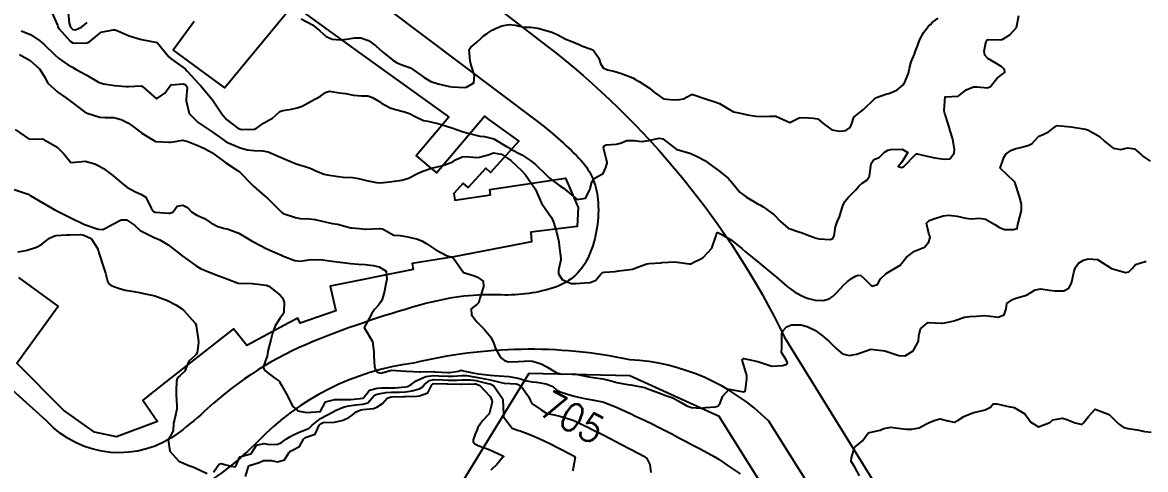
# Model space of a CAD drawing. Header units: metres. Extents: x 286371 to 293043, y 7462578 to 7466404.
# Drawn here: x 290295.7 to 290455.2, y 7463723.2 to 7463786.7 of the extents above; entities that cross this region are included whole.
import ezdxf
from ezdxf.enums import TextEntityAlignment as Align

# ---------------------------------------------------------------- set-up
doc = ezdxf.new("R2010")
doc.units = ezdxf.units.M
doc.header["$MEASUREMENT"] = 0
for name, color, linetype in [('Cotas', 45, 'Continuous'), ('Curvas de Nivel 1m', 11, 'Continuous'), ('Curvas de Nivel 5m', 15, 'Continuous'), ('Edificações', 30, 'Continuous'), ('Vias primárias', 230, 'Continuous')]:
    doc.layers.add(name, color=color, linetype=linetype)
doc.styles.add('Style-STANDARD', font='STANDARD.shx')

msp = doc.modelspace()

# ---------------------------------------------------------------- linework, layer by layer
at = {"layer": 'Curvas de Nivel 1m', "flags": 128}
for points, elevation in [([(290299.83, 7463788.05), (290300.61, 7463786.26), (290300.69, 7463786.04), (290300.82, 7463785.8), (290302.42, 7463784.01), (290302.79, 7463783.78), (290303.09, 7463783.7), (290304.79, 7463783.77), (290304.96, 7463783.8), (290305.22, 7463783.97), (290306.81, 7463785.28), (290308.53, 7463785.62), (290308.82, 7463785.6), (290309.27, 7463785.44), (290310.81, 7463784.78), (290312.37, 7463784.28), (290312.8, 7463784.18), (290314.79, 7463783.81), (290316.42, 7463781.79), (290316.76, 7463781.49), (290317.64, 7463780.88), (290318.74, 7463780.09), (290319.06, 7463779.75), (290320.71, 7463777.96), (290320.93, 7463777.72), (290322.66, 7463775.69), (290323.97, 7463773.67), (290324.62, 7463772.9), (290326.25, 7463771.64), (290326.6, 7463771.49), (290326.77, 7463771.46), (290328.6, 7463771.51), (290328.68, 7463771.53), (290328.82, 7463771.6), (290329.86, 7463772.34), (290330.62, 7463772.78), (290331.14, 7463773.06), (290331.69, 7463773.56), (290332.19, 7463774), (290332.64, 7463774.15), (290333.85, 7463774.33), (290334.65, 7463774.53), (290335.37, 7463774.79), (290336.66, 7463775.48), (290337.97, 7463776.17), (290338.68, 7463776.72), (290339.24, 7463776.89), (290340.68, 7463776.68), (290341.51, 7463776.58), (290342.68, 7463776.35), (290343.8, 7463776.26), (290344.68, 7463776.22), (290345.35, 7463776.02), (290346.5, 7463775.33), (290346.6, 7463775.26), (290346.66, 7463775.22), (290347.88, 7463774.53), (290348.65, 7463774.29), (290349.93, 7463773.99), (290350.64, 7463773.73), (290351.53, 7463773.25), (290352.63, 7463772.75), (290353.23, 7463772.62), (290354.62, 7463772.3), (290355.88, 7463771.92), (290356.61, 7463771.69), (290358.26, 7463771.15), (290358.6, 7463771.04), (290358.75, 7463770.99), (290360.59, 7463770.5), (290361.25, 7463770.45), (290362.59, 7463770.11), (290364.41, 7463769.06), (290364.57, 7463768.94), (290364.9, 7463768.72), (290366.55, 7463767.84), (290367.86, 7463767), (290368.53, 7463766.48), (290370.09, 7463764.97), (290370.5, 7463764.57), (290371.97, 7463763.46), (290372.48, 7463763.14), (290372.72, 7463762.93), (290374.45, 7463761.53), (290375.61, 7463761.73), (290376.22, 7463762.88), (290376.27, 7463763.08), (290376.49, 7463763.97), (290376.86, 7463764.5), (290377.49, 7463764.86), (290378.14, 7463765.22), (290378.52, 7463766.08), (290378.69, 7463766.68), (290378.7, 7463766.84), (290378.54, 7463767.36), (290378.18, 7463768.85), (290378.26, 7463769.16), (290378.57, 7463769.29), (290380.01, 7463769.38), (290380.57, 7463769.53), (290381.5, 7463769.88), (290382.58, 7463769.92), (290383.57, 7463769.76), (290384.58, 7463769.88), (290386.09, 7463770.23), (290386.59, 7463770.14), (290388.46, 7463768.69), (290388.56, 7463768.64), (290388.63, 7463768.61), (290390.55, 7463768.03), (290391.59, 7463767.59), (290392.54, 7463767.04), (290393.15, 7463766.62), (290394.52, 7463765.66), (290395.86, 7463764.57), (290396.49, 7463763.83), (290397.55, 7463762.55), (290398.46, 7463761.86), (290400.01, 7463760.95), (290400.45, 7463760.72), (290400.85, 7463760.5), (290402.43, 7463759.35), (290403.28, 7463758.46), (290404.39, 7463757.47), (290405.89, 7463756.92), (290406.38, 7463756.8), (290407.35, 7463756.4), (290408.37, 7463756.01), (290408.81, 7463755.94), (290410.37, 7463755.85), (290410.74, 7463755.98), (290410.91, 7463756.35), (290411.11, 7463757.62), (290411.35, 7463758.34), (290411.71, 7463759.05), (290412.08, 7463760.33), (290412.15, 7463760.62), (290412.45, 7463761.23), (290412.95, 7463761.83), (290413.45, 7463762.31), (290413.94, 7463762.84), (290414.49, 7463763.46), (290414.92, 7463763.86), (290415.59, 7463764.28), (290415.97, 7463764.81), (290416.13, 7463766.27), (290416.19, 7463766.62), (290416.55, 7463767.18), (290417.33, 7463767.48), (290418.07, 7463768.24), (290418.57, 7463768.54), (290418.96, 7463768.61), (290420.57, 7463768.65), (290421.41, 7463768.18), (290420.54, 7463766.84), (290420.03, 7463766.21), (290420.53, 7463766.06), (290420.83, 7463766.2), (290422.56, 7463767.98), (290422.71, 7463768.01), (290424.55, 7463767.58), (290425.23, 7463767.44), (290426.54, 7463767.24), (290427.36, 7463767.28), (290427.98, 7463768.08), (290428.03, 7463768.62), (290427.79, 7463770.09), (290427.42, 7463771.28), (290427.16, 7463772.1), (290426.65, 7463773.75), (290426.56, 7463774.11), (290426.56, 7463774.2), (290426.68, 7463776.1), (290428.56, 7463776.2), (290428.69, 7463776.27), (290429.66, 7463777.1), (290430.71, 7463777.5), (290431.24, 7463777.5), (290432.7, 7463777.39), (290433.13, 7463777.58), (290433.48, 7463778), (290434.03, 7463778.69), (290434.73, 7463779.25), (290435.16, 7463779.56), (290435.12, 7463779.98), (290434.75, 7463780.34), (290433.89, 7463780.87), (290432.77, 7463781.56), (290432.31, 7463782.02), (290432.23, 7463782.57), (290432.51, 7463784.02), (290432.65, 7463784.18), (290432.81, 7463784.22), (290434.6, 7463784.2), (290434.81, 7463784.23), (290435.89, 7463784.89), (290436.83, 7463785.95), (290437.16, 7463787.65)], 701), ([(290295.47, 7463785.46), (290296.81, 7463784.96), (290298.14, 7463784.07), (290298.79, 7463783.5), (290300.26, 7463782.04), (290300.76, 7463781.6), (290302.07, 7463780.69), (290302.74, 7463780.29), (290303.28, 7463780), (290304.72, 7463779.2), (290306.47, 7463778.18), (290306.71, 7463778.07), (290307.22, 7463777.94), (290308.7, 7463777.7), (290310.39, 7463777.57), (290310.7, 7463777.58), (290312.49, 7463777.64), (290312.7, 7463777.56), (290314.67, 7463775.81), (290315.85, 7463776.63), (290316.7, 7463777.78), (290318.54, 7463777.92), (290318.71, 7463777.87), (290318.83, 7463777.75), (290319.05, 7463777.39), (290318.92, 7463775.75), (290318.89, 7463775.53), (290319.33, 7463773.74), (290320.62, 7463772.47), (290321.73, 7463771.71), (290322.6, 7463771.13), (290324.38, 7463769.86), (290324.58, 7463769.73), (290324.69, 7463769.66), (290326.56, 7463768.84), (290327.59, 7463768.59), (290328.56, 7463768.5), (290329.73, 7463768.42), (290330.56, 7463768.31), (290332.3, 7463767.55), (290332.54, 7463767.43), (290332.74, 7463767.34), (290334.53, 7463766.59), (290335.8, 7463766.22), (290336.52, 7463765.99), (290337.63, 7463765.47), (290338.51, 7463765.11), (290338.94, 7463765.02), (290340.5, 7463764.79), (290341.21, 7463764.71), (290342.5, 7463764.62), (290343.39, 7463764.49), (290344.5, 7463764.23), (290345.91, 7463763.93), (290346.49, 7463763.89), (290347.77, 7463764.04), (290348.5, 7463764.14), (290349.53, 7463764.26), (290350.5, 7463764.56), (290351.86, 7463765.25), (290352.52, 7463765.56), (290353.76, 7463765.98), (290354.53, 7463766.15), (290355.36, 7463766.36), (290356.54, 7463766.78), (290356.8, 7463766.91), (290357.17, 7463767.17), (290358.1, 7463767.6), (290358.55, 7463767.62), (290360.17, 7463767.5), (290360.55, 7463767.53), (290361.78, 7463767.88), (290362.56, 7463768.14), (290363.69, 7463767.94), (290364.55, 7463767.4), (290364.99, 7463767.05), (290366.51, 7463765.64), (290367.11, 7463765.02), (290368.47, 7463763.04), (290368.5, 7463762.99), (290368.52, 7463762.95), (290369.36, 7463760.98), (290370.42, 7463759.48), (290370.78, 7463758.96), (290371.06, 7463758.3), (290371.49, 7463756.95), (290371.81, 7463755.5), (290371.88, 7463754.94), (290372.12, 7463753.14), (290372.12, 7463752.94), (290371.76, 7463751.49), (290371.78, 7463750.94), (290372.28, 7463750.16), (290373.58, 7463749.61), (290374.27, 7463749.58), (290375.49, 7463749.68), (290376.28, 7463749.74), (290377.09, 7463750.06), (290377.74, 7463750.85), (290378.02, 7463751.13), (290378.3, 7463751.2), (290379.82, 7463751.3), (290380.3, 7463751.38), (290381.58, 7463751.52), (290382.31, 7463751.62), (290383.14, 7463751.94), (290384.32, 7463752.37), (290384.65, 7463752.42), (290386.32, 7463752.54), (290386.48, 7463752.56), (290388.32, 7463752.69), (290390.32, 7463752.36), (290390.59, 7463752.39), (290391.1, 7463752.65), (290391.92, 7463753.05), (290392.33, 7463753.28), (290393.54, 7463754.61), (290394.19, 7463756.41), (290394.2, 7463756.6), (290394.25, 7463756.73), (290394.39, 7463756.81), (290394.88, 7463756.59), (290396.37, 7463755.75), (290397.84, 7463754.54), (290398.34, 7463754.07), (290400.31, 7463752.5), (290402.29, 7463750.86), (290402.75, 7463750.47), (290404.26, 7463749.16), (290405.29, 7463748.43), (290406.25, 7463747.91), (290407.11, 7463747.53), (290408.24, 7463747.23), (290409.41, 7463747.19), (290410.24, 7463747.41), (290410.81, 7463747.78), (290411.35, 7463748.34), (290412.27, 7463749.37), (290412.76, 7463749.83), (290413.41, 7463750.31), (290413.96, 7463750.63), (290414.29, 7463750.76), (290414.74, 7463750.74), (290415.19, 7463750.28), (290416.27, 7463749.19), (290417.07, 7463749.45), (290417.5, 7463750.25), (290418.3, 7463751.01), (290420.31, 7463752.2), (290421.21, 7463753.31), (290422.34, 7463754.17), (290423.75, 7463754.75), (290424.36, 7463755.51), (290424.52, 7463755.99), (290424.54, 7463756.14), (290424.52, 7463756.29), (290424.38, 7463756.7), (290424.05, 7463758.15), (290424.41, 7463758.54), (290425.07, 7463758.79), (290426.42, 7463759.2), (290427.23, 7463759.28), (290428.42, 7463759.13), (290429.62, 7463758.85), (290430.41, 7463758.77), (290431.57, 7463758.88), (290432.41, 7463758.71), (290433.74, 7463757.99), (290434.4, 7463757.53), (290435.12, 7463757.25), (290436.39, 7463757.27), (290436.94, 7463757.41), (290437.03, 7463757.95), (290437.28, 7463759.08), (290437.55, 7463759.94), (290437.54, 7463760.84), (290437.25, 7463761.94), (290436.63, 7463763.82), (290436.57, 7463763.95), (290436.5, 7463764.06), (290434.52, 7463765.98), (290435.02, 7463767.5), (290435.31, 7463767.97), (290436.02, 7463768.5), (290436.57, 7463768.7), (290437.56, 7463768.95), (290438.57, 7463769.23), (290439.04, 7463769.46), (290439.45, 7463769.91), (290440.01, 7463770.49), (290440.6, 7463770.76), (290441.38, 7463771.11), (290442.34, 7463771.87), (290442.5, 7463771.99), (290442.62, 7463772.01), (290444.61, 7463771.83), (290446.61, 7463771.52), (290447.04, 7463771.36), (290448.59, 7463770.45), (290449.39, 7463769.76), (290450.57, 7463768.8), (290451.66, 7463768.63), (290452.57, 7463768.84), (290453.58, 7463768.71), (290454.56, 7463767.88), (290454.78, 7463767.67), (290455.83, 7463766.95)], 702), ([(290295.25, 7463782.12), (290296.75, 7463781.28), (290298.08, 7463780.07), (290298.72, 7463779.01), (290299.27, 7463778.06), (290300.69, 7463776.77), (290301.74, 7463776.02), (290302.66, 7463775.35), (290304.44, 7463773.98), (290304.64, 7463773.86), (290304.84, 7463773.77), (290306.63, 7463773.19), (290307.39, 7463773.17), (290308.63, 7463773.16), (290309.67, 7463772.86), (290310.62, 7463772.4), (290311.36, 7463771.87), (290312.6, 7463770.94), (290314.38, 7463769.83), (290314.57, 7463769.77), (290316.43, 7463769.65), (290316.57, 7463769.66), (290316.68, 7463769.67), (290317.33, 7463769.77), (290318.4, 7463769.94), (290318.58, 7463769.92), (290319.12, 7463769.75), (290320.57, 7463769.19), (290321.49, 7463768.78), (290322.55, 7463768.18), (290323.24, 7463767.68), (290324.53, 7463766.72), (290326.21, 7463765.64), (290326.51, 7463765.41), (290328.26, 7463763.61), (290328.48, 7463763.39), (290329.96, 7463762.09), (290330.46, 7463761.69), (290330.59, 7463761.57), (290332.43, 7463759.7), (290332.7, 7463759.54), (290334.42, 7463758.94), (290335.09, 7463758.82), (290336.41, 7463758.76), (290337.23, 7463758.66), (290338.41, 7463758.39), (290339.7, 7463758.13), (290340.4, 7463758.01), (290342.28, 7463757.51), (290342.4, 7463757.49), (290343.52, 7463757.38), (290344.39, 7463757.3), (290344.46, 7463757.3), (290345.39, 7463757.35), (290346.32, 7463757.41), (290346.4, 7463757.41), (290346.78, 7463757.33), (290348.38, 7463756.44), (290349.28, 7463756.39), (290350.37, 7463756.22), (290351.74, 7463755.87), (290352.36, 7463755.65), (290353.09, 7463755.23), (290354.34, 7463754.38), (290355.98, 7463753.54), (290356.33, 7463753.43), (290356.52, 7463753.37), (290356.86, 7463753.18), (290358.29, 7463751.15), (290359.83, 7463750.67), (290360.28, 7463750.51), (290361.08, 7463749.92), (290361.15, 7463749.11), (290360.62, 7463747.5), (290360.51, 7463747.12), (290360.45, 7463746.9), (290360.23, 7463746.66), (290359.39, 7463745.97), (290359.44, 7463745.14), (290360.19, 7463744.14), (290361.24, 7463743.11), (290362.16, 7463741.95), (290362.59, 7463741.09), (290362.84, 7463740.38), (290363.54, 7463739.07), (290364.11, 7463738.65), (290364.69, 7463738.47), (290366.11, 7463738.52), (290367.71, 7463738.6), (290368.11, 7463738.57), (290369.31, 7463738.19), (290370.1, 7463737.74), (290371.44, 7463736.94), (290372.07, 7463736.76), (290372.27, 7463736.74), (290374.07, 7463736.75), (290374.24, 7463736.73), (290376.07, 7463736.36), (290376.68, 7463736.25), (290378.06, 7463736.07), (290379.05, 7463735.84), (290380.06, 7463735.55), (290381.58, 7463735.26), (290382.05, 7463735.19), (290383.97, 7463734.83), (290384.04, 7463734.81), (290384.21, 7463734.75), (290386.03, 7463734.05), (290387.04, 7463733.7), (290388.02, 7463733.35), (290389.22, 7463732.68), (290390.01, 7463732.24), (290390.68, 7463731.98), (290392, 7463731.87), (290392.65, 7463731.98), (290394.01, 7463732.1), (290394.43, 7463732.18), (290394.74, 7463732.59), (290395.08, 7463733.54), (290396.04, 7463734.57), (290398.04, 7463734.23), (290398.27, 7463734.31), (290398.36, 7463734.54), (290398.55, 7463736.06), (290398.54, 7463736.54), (290398.1, 7463737.97), (290397.9, 7463738.55), (290397.88, 7463738.77), (290398.11, 7463738.93), (290400.1, 7463738.51), (290402.09, 7463737.86), (290403.59, 7463737.95), (290404.1, 7463738.08), (290404.29, 7463738.25), (290404.27, 7463738.44), (290404.11, 7463738.74), (290403.44, 7463739.77), (290403.48, 7463740.45), (290403.51, 7463741.08), (290403.49, 7463742.45), (290403.68, 7463742.94), (290404.18, 7463743.46), (290404.89, 7463743.73), (290406.18, 7463743.72), (290407.08, 7463743.5), (290408.17, 7463742.97), (290409.04, 7463742.37), (290410.15, 7463741.39), (290411.2, 7463740.34), (290412.12, 7463739.6), (290413.07, 7463739.36), (290414.12, 7463739.57), (290414.68, 7463739.74), (290416.13, 7463740.26), (290418.13, 7463740.01), (290418.43, 7463739.93), (290420.12, 7463739.39), (290420.99, 7463739.33), (290422.13, 7463740.04), (290422.2, 7463740.11), (290422.26, 7463740.17), (290422.9, 7463741.42), (290422.94, 7463742.16), (290423.18, 7463743.16), (290424.19, 7463744.02), (290424.29, 7463744.04), (290426.19, 7463743.98), (290426.32, 7463743.98), (290427.13, 7463744.1), (290427.98, 7463744.3), (290428.2, 7463744.38), (290429.46, 7463744.81), (290430.21, 7463744.91), (290431.14, 7463744.97), (290432.21, 7463745.04), (290433.15, 7463744.95), (290434.21, 7463744.82), (290435.06, 7463745.13), (290435.36, 7463745.97), (290435.45, 7463746.75), (290436.24, 7463747.34), (290436.71, 7463747.49), (290438.25, 7463747.92), (290439.46, 7463748.71), (290440.27, 7463748.84), (290441.48, 7463748.66), (290442.26, 7463748.55), (290443.56, 7463748.55), (290444.27, 7463748.92), (290444.59, 7463749.52), (290444.68, 7463749.83), (290444.97, 7463751.16), (290445.18, 7463751.82), (290445.65, 7463752.49), (290446.33, 7463752.9), (290447.02, 7463753.11), (290448.33, 7463752.99), (290450.31, 7463751.74), (290452.3, 7463751.16), (290452.78, 7463751.23), (290453.23, 7463751.7), (290453.72, 7463752.29), (290454.32, 7463752.48), (290455.25, 7463752.74)], 703), ([(290294.6, 7463771.44), (290296.58, 7463770.09), (290298.52, 7463770.13), (290298.58, 7463770.11), (290298.7, 7463770.06), (290300.57, 7463768.96), (290301.51, 7463768.02), (290302.54, 7463766.79), (290303.65, 7463766.88), (290304.54, 7463766.96), (290305.91, 7463766.57), (290306.52, 7463766.31), (290307.15, 7463765.93), (290308.5, 7463764.95), (290309.71, 7463763.9), (290310.48, 7463763.29), (290311.7, 7463762.63), (290312.46, 7463762.29), (290313.17, 7463761.84), (290313.95, 7463760.31), (290314.25, 7463759.83), (290314.42, 7463759.75), (290314.5, 7463759.74), (290316.42, 7463759.58), (290316.63, 7463759.58), (290317.05, 7463759.79), (290317.64, 7463760.58), (290318.44, 7463760.72), (290319.08, 7463760.4), (290319.65, 7463759.75), (290320.42, 7463759.28), (290321.5, 7463758.8), (290322.4, 7463758.2), (290323.42, 7463757.68), (290324.19, 7463757.47), (290324.39, 7463757.42), (290324.72, 7463757.33), (290326.38, 7463756.76), (290328.28, 7463755.61), (290328.36, 7463755.55), (290328.47, 7463755.5), (290330.35, 7463754.52), (290332.18, 7463753.71), (290332.34, 7463753.64), (290332.59, 7463753.54), (290334.32, 7463752.88), (290335.09, 7463752.74), (290336.33, 7463752.95), (290336.79, 7463753.01), (290338.33, 7463752.93), (290338.91, 7463752.86), (290340.32, 7463752.69), (290341.16, 7463752.57), (290342.31, 7463752.42), (290343.36, 7463752.33), (290344.31, 7463752.28), (290345.48, 7463752.17), (290346.3, 7463751.94), (290347.3, 7463751.32), (290347.41, 7463750.19), (290347.19, 7463749.32), (290347.06, 7463748.52), (290346.73, 7463747.33), (290346.57, 7463746.99), (290346.22, 7463746.53), (290345.65, 7463745.91), (290345.26, 7463745.35), (290344.91, 7463744.63), (290344.17, 7463743.36), (290345.38, 7463741.35), (290345.56, 7463739.91), (290345.55, 7463739.34), (290345.67, 7463737.76), (290345.81, 7463737.34), (290346.08, 7463737.02), (290346.54, 7463736.87), (290348.08, 7463737.3), (290350.08, 7463737.15), (290350.2, 7463737.15), (290352.08, 7463737.07), (290352.25, 7463737.07), (290354.08, 7463737.08), (290354.22, 7463737.07), (290356.08, 7463736.96), (290356.3, 7463736.96), (290357.58, 7463737.16), (290357.97, 7463737.27), (290358.09, 7463737.26), (290358.49, 7463737.15), (290360.08, 7463736.82), (290360.43, 7463736.77), (290362.08, 7463736.59), (290362.65, 7463736.52), (290364.07, 7463736.43), (290364.74, 7463736.39), (290366.07, 7463736.14), (290367.3, 7463735.78), (290368.06, 7463735.61), (290368.64, 7463735.57), (290370.05, 7463735.33), (290370.98, 7463734.95), (290371.55, 7463734.46), (290372.03, 7463734.21), (290373.05, 7463733.89), (290374.02, 7463733.58), (290375.7, 7463733.2), (290376.02, 7463733.15), (290377.79, 7463732.85), (290378.01, 7463732.79), (290378.08, 7463732.78), (290380, 7463732.03), (290381.36, 7463731.43), (290381.99, 7463731.13), (290382.72, 7463730.77), (290383.98, 7463730.17), (290385.06, 7463729.65), (290385.96, 7463729.21), (290386.94, 7463728.71), (290387.95, 7463728.18), (290388.98, 7463727.63), (290389.93, 7463727.14), (290390.87, 7463726.65), (290391.92, 7463726.1), (290393.02, 7463725.5), (290393.9, 7463725.03), (290394.61, 7463724.59), (290395.88, 7463723.69), (290397.58, 7463722.55)], 704), ([(290294.99, 7463754.11), (290296.13, 7463754.3), (290296.34, 7463754.34), (290297.65, 7463754.77), (290298.35, 7463755.15), (290298.86, 7463755.56), (290299.5, 7463756.05), (290300.09, 7463756.32), (290300.37, 7463756.39), (290301.9, 7463756.48), (290302.37, 7463756.48), (290303.83, 7463756.53), (290304.37, 7463756.44), (290305.41, 7463755.96), (290306.34, 7463754.49), (290306.51, 7463753.94), (290306.6, 7463753.67), (290307.17, 7463751.93), (290307.43, 7463751.07), (290307.72, 7463749.92), (290307.91, 7463749.56), (290308.27, 7463749.31), (290309.27, 7463748.91), (290310.26, 7463748.65), (290310.91, 7463748.53), (290312.25, 7463748.3), (290312.63, 7463748.23), (290314.24, 7463747.87), (290314.46, 7463747.82), (290316.24, 7463747.2), (290317.43, 7463746.57), (290318.22, 7463746.05), (290318.55, 7463745.76), (290320.19, 7463743.97), (290320.31, 7463743.73), (290320.34, 7463743.57), (290320.59, 7463741.73), (290320.67, 7463741.2), (290320.48, 7463739.73), (290320.33, 7463739.52), (290320.11, 7463739.34), (290319.3, 7463738.55), (290318.95, 7463737.75), (290318.69, 7463737.14), (290318.07, 7463736.55), (290317.66, 7463736.18), (290317.53, 7463735.77), (290317.5, 7463734.31), (290317.49, 7463733.77), (290317.58, 7463732.19), (290317.58, 7463731.77), (290317.27, 7463730.48), (290317.11, 7463729.78), (290317.04, 7463728.68), (290316.58, 7463727.78), (290316.33, 7463727.38), (290316.58, 7463725.78), (290317.88, 7463724.35), (290319.28, 7463723.74), (290319.87, 7463723.58), (290320.17, 7463723.43), (290321.86, 7463722.61)], 706), ([(290322.77, 7463722.79), (290323.4, 7463723.68), (290323.6, 7463723.96), (290323.88, 7463724.01), (290325.26, 7463723.65), (290325.87, 7463723.57), (290325.93, 7463723.59), (290325.95, 7463723.64), (290326.53, 7463724.99), (290327.9, 7463725.35), (290328.1, 7463725.41), (290328.24, 7463725.61), (290328.89, 7463726.63), (290329.92, 7463726.85), (290330.75, 7463726.74), (290331.92, 7463726.77), (290332.46, 7463727.02), (290333.15, 7463727.54), (290333.63, 7463727.84), (290333.94, 7463727.99), (290334.96, 7463728.49), (290335.95, 7463728.84), (290336.39, 7463729.05), (290336.79, 7463729.48), (290337.98, 7463730.44), (290339.89, 7463731.43), (290339.96, 7463731.46), (290339.99, 7463731.49), (290341.34, 7463732.07), (290342.01, 7463732.21), (290343.02, 7463732.37), (290344.01, 7463732.48), (290344.71, 7463732.66), (290345.32, 7463733.35), (290345.64, 7463733.73), (290346.03, 7463733.87), (290347.27, 7463734.09), (290348.04, 7463734.14), (290349.16, 7463734.17), (290350.04, 7463734.22), (290350.96, 7463734.34), (290352.05, 7463734.65), (290352.43, 7463734.85), (290352.74, 7463735.23), (290353.45, 7463735.83), (290354.06, 7463735.94), (290355.36, 7463735.9), (290356.06, 7463735.88), (290357.36, 7463735.87), (290358.07, 7463735.91), (290359.28, 7463735.93), (290360.06, 7463735.81), (290361.75, 7463735.41), (290362.06, 7463735.33), (290362.56, 7463735.09), (290363.83, 7463733.27), (290363.89, 7463733.07), (290363.95, 7463731.1), (290363.95, 7463731.06), (290363.98, 7463730.68), (290365.2, 7463729.05), (290365.95, 7463728.76), (290366.32, 7463728.66), (290367.94, 7463728.07), (290369.56, 7463727.35), (290369.93, 7463727.17), (290370.34, 7463726.97), (290371.91, 7463726.16), (290373.48, 7463725.34), (290373.9, 7463725.12), (290374.03, 7463725.05), (290374.16, 7463724.91), (290373.87, 7463723.32), (290373.78, 7463723)], 706), ([(290327.31, 7463722.17), (290327.75, 7463723.62), (290327.79, 7463723.7), (290327.88, 7463723.74), (290329.28, 7463724.19), (290329.89, 7463724.48), (290330.99, 7463724.46), (290331.88, 7463724.27), (290332.86, 7463724.57), (290333.46, 7463725.53), (290333.67, 7463725.77), (290333.91, 7463725.88), (290334.99, 7463726.43), (290335.56, 7463727.5), (290335.74, 7463727.69), (290335.94, 7463727.75), (290337.2, 7463728.22), (290337.78, 7463729.47), (290337.97, 7463729.68), (290338.34, 7463729.83), (290339.97, 7463729.92), (290341.2, 7463730.18), (290341.98, 7463730.56), (290342.48, 7463730.9), (290343.03, 7463731.38), (290343.72, 7463731.65), (290344, 7463731.68), (290345.49, 7463731.85), (290346, 7463732.04), (290346.79, 7463732.55), (290347.47, 7463733.31), (290347.86, 7463733.47), (290348.03, 7463733.49), (290349.78, 7463733.53), (290350.03, 7463733.53), (290351.67, 7463733.6), (290352.03, 7463733.63), (290353.2, 7463734.07), (290353.8, 7463735.22), (290353.92, 7463735.35), (290354.06, 7463735.37), (290355.91, 7463735.33), (290356.06, 7463735.33), (290357.93, 7463735.29), (290358.06, 7463735.29), (290359.83, 7463735.36), (290360.06, 7463735.33), (290360.6, 7463735.12), (290362.03, 7463733.6), (290362.3, 7463733.09), (290362.34, 7463732.76), (290361.99, 7463731.24), (290361.95, 7463731.13), (290361.93, 7463731.1), (290360.99, 7463730.09), (290360.33, 7463729.12), (290360.22, 7463728.85), (290359.94, 7463728.18), (290359.65, 7463727.41), (290359.68, 7463727.13), (290359.92, 7463726.83), (290360.48, 7463726.55), (290361.91, 7463726.04), (290363.8, 7463725.17), (290363.89, 7463725.12), (290363.96, 7463725.06), (290363.95, 7463725), (290363.89, 7463724.93), (290363.04, 7463723.91), (290362.17, 7463723.09)], 707), ([(290414.54, 7463722.28), (290413.87, 7463723.52), (290413.34, 7463724.3), (290413.37, 7463724.82), (290413.82, 7463726.3), (290413.85, 7463726.36), (290413.92, 7463726.4), (290414.95, 7463727.26), (290415.72, 7463728.27), (290415.83, 7463728.38), (290415.95, 7463728.41), (290417.44, 7463728.76), (290417.96, 7463729.01), (290418.97, 7463729.21), (290419.96, 7463729.07), (290421.22, 7463728.93), (290421.95, 7463728.89), (290423.01, 7463729.11), (290423.97, 7463729.62), (290424.31, 7463729.8), (290425.14, 7463730.13), (290425.74, 7463730.35), (290425.98, 7463730.38), (290427.06, 7463730.1), (290427.97, 7463729.89), (290428.13, 7463729.92), (290428.41, 7463730.08), (290429.36, 7463730.69), (290429.99, 7463731), (290430.77, 7463731.27), (290432, 7463731.54), (290432.39, 7463731.63), (290433.13, 7463732.01), (290433.5, 7463732.52), (290434.01, 7463732.49), (290435.88, 7463732.09), (290436.01, 7463732.07), (290436.49, 7463731.96), (290437.99, 7463731.08), (290438.87, 7463729.92), (290439.96, 7463729.25), (290441.57, 7463729.87), (290441.98, 7463730.21), (290443.37, 7463730.46), (290443.98, 7463730.28), (290445.18, 7463729.82), (290445.97, 7463729.62), (290446.14, 7463729.64), (290446.33, 7463729.8), (290447.06, 7463730.72), (290448, 7463731.77), (290449.99, 7463730.99), (290451.25, 7463729.73), (290451.97, 7463729.2), (290452.67, 7463728.99), (290453.96, 7463728.79), (290455.03, 7463728.59), (290455.96, 7463728.48)], 704)]:
    msp.add_lwpolyline(points, dxfattribs=dict(at, elevation=elevation))
at = {"layer": 'Curvas de Nivel 5m', "flags": 128}
for points, elevation in [([(290302.15, 7463788.01), (290302.29, 7463786.55), (290302.47, 7463786.01), (290302.82, 7463785.67), (290303.2, 7463785.61), (290304.04, 7463785.99), (290304.83, 7463786.66)], 700), ([(290335.21, 7463787.15), (290336.84, 7463786.34), (290337.9, 7463785.47), (290338.8, 7463784.66), (290339.63, 7463784.27), (290340.8, 7463784.17), (290341.68, 7463784.29), (290342.8, 7463784.49), (290343.71, 7463784.47), (290344.8, 7463784.09), (290345.86, 7463783.34), (290346.77, 7463782.51), (290348.25, 7463781.3), (290348.75, 7463780.97), (290349.3, 7463780.74), (290350.74, 7463780.23), (290352.2, 7463779.24), (290352.72, 7463778.85), (290353.65, 7463778.28), (290354.71, 7463777.94), (290356.3, 7463777.58), (290356.7, 7463777.51), (290358.41, 7463777.44), (290358.7, 7463777.46), (290359.74, 7463778.1), (290359.84, 7463779.13), (290359.43, 7463780.45), (290359.25, 7463781.14), (290359.11, 7463782.81), (290359.32, 7463783.14), (290360.13, 7463783.79), (290360.8, 7463784.45), (290361.15, 7463784.77), (290361.66, 7463785.1), (290362.37, 7463785.55), (290362.82, 7463785.8), (290363.72, 7463786.18), (290364.83, 7463786.39), (290365.62, 7463786.26), (290366.83, 7463785.99), (290367.86, 7463785.98), (290368.83, 7463785.85), (290370.37, 7463785.42), (290370.82, 7463785.29), (290371.61, 7463784.95), (290372.8, 7463784.28), (290373.82, 7463783.9), (290374.79, 7463783.47), (290375.2, 7463783.31), (290376.44, 7463782.87), (290376.67, 7463782.76), (290376.78, 7463782.65), (290377.49, 7463781.58), (290377.76, 7463780.85), (290378.1, 7463780.2), (290378.74, 7463779.91), (290379.66, 7463779.75), (290380.73, 7463779.43), (290382.33, 7463778.78), (290382.72, 7463778.57), (290383.22, 7463778.26), (290384.69, 7463777.34), (290385.39, 7463776.73), (290386.67, 7463775.81), (290387.65, 7463775.72), (290388.67, 7463775.67), (290389.54, 7463775.81), (290390.68, 7463776.43), (290390.88, 7463776.45), (290392.67, 7463775.83), (290393.84, 7463775.44), (290394.66, 7463775.13), (290395.6, 7463774.58), (290396.65, 7463773.99), (290397.39, 7463773.81), (290398.64, 7463773.55), (290399.8, 7463773.35), (290400.64, 7463773.29), (290401.76, 7463773.37), (290402.64, 7463773.37), (290404.62, 7463772.44), (290405.95, 7463773.11), (290406.64, 7463773.15), (290407.95, 7463773.08), (290408.63, 7463772.98), (290409.3, 7463772.37), (290410.61, 7463771.41), (290411.73, 7463771.22), (290412.61, 7463771.33), (290413.21, 7463771.72), (290413.45, 7463772.31), (290413.73, 7463773.22), (290414.65, 7463773.99), (290415.08, 7463774.29), (290416.68, 7463775.8), (290416.95, 7463775.98), (290417.61, 7463776.24), (290418.4, 7463776.51), (290418.69, 7463776.59), (290419.85, 7463777.06), (290420.71, 7463777.78), (290420.89, 7463778.02), (290420.98, 7463778.19), (290421.47, 7463779.45), (290421.63, 7463780.18), (290421.86, 7463781.08), (290422.32, 7463782.17), (290422.45, 7463782.5), (290422.79, 7463783.45), (290422.98, 7463783.98), (290423.05, 7463784.16), (290423.67, 7463785.3), (290424.34, 7463786.14), (290424.59, 7463786.39), (290424.84, 7463786.65), (290425.69, 7463787.29)], 700), ([(290294.48, 7463762.93), (290296.19, 7463762.38), (290296.47, 7463762.26), (290296.76, 7463762.09), (290298.44, 7463761.1), (290300.23, 7463760.04), (290300.42, 7463759.93), (290300.61, 7463759.84), (290302.41, 7463758.95), (290304.35, 7463758.02), (290304.39, 7463758), (290304.45, 7463757.97), (290306.38, 7463757.3), (290307.05, 7463757.27), (290308.35, 7463757.92), (290308.37, 7463757.94), (290308.39, 7463757.95), (290309.68, 7463758.62), (290310.41, 7463758.64), (290311.57, 7463757.87), (290312.38, 7463757.14), (290313.86, 7463756.34), (290314.37, 7463756.14), (290315.15, 7463755.81), (290316.35, 7463755.07), (290318.03, 7463753.77), (290318.33, 7463753.54), (290319.14, 7463752.94), (290320.31, 7463752.09), (290320.94, 7463751.72), (290322.3, 7463751.14), (290323.18, 7463750.8), (290324.28, 7463750.39), (290324.81, 7463750.19), (290326.27, 7463749.64), (290328.27, 7463749.6), (290330.27, 7463749.37), (290330.64, 7463749.19), (290332.24, 7463747.94), (290332.58, 7463747.54), (290332.83, 7463746.93), (290332.78, 7463745.54), (290332.58, 7463745.15), (290332.19, 7463744.61), (290331.54, 7463743.56), (290331.16, 7463742.56), (290330.92, 7463741.57), (290330.5, 7463739.96), (290330.45, 7463739.58), (290330.41, 7463739.28), (290330.1, 7463738.52), (290329.87, 7463737.81), (290329.86, 7463737.59), (290330.08, 7463737.23), (290331.49, 7463736.13), (290332.06, 7463735.77), (290332.16, 7463735.66), (290332.21, 7463735.55), (290332.42, 7463735.17), (290333.35, 7463733.53), (290334, 7463732.19), (290334.78, 7463731.51), (290335.99, 7463731.29), (290337.97, 7463731.43), (290337.99, 7463731.44), (290338.69, 7463732.77), (290340.02, 7463733.13), (290340.31, 7463733.13), (290342.02, 7463733.13), (290342.27, 7463733.14), (290344.02, 7463733.32), (290344.06, 7463733.33), (290344.08, 7463733.36), (290344.95, 7463734.44), (290346.05, 7463734.73), (290346.61, 7463734.76), (290348.05, 7463734.77), (290348.55, 7463734.79), (290350.05, 7463734.93), (290350.33, 7463734.98), (290350.87, 7463735.26), (290351.55, 7463735.76), (290352.07, 7463736.02), (290352.94, 7463736.37), (290354.07, 7463736.51), (290354.79, 7463736.49), (290356.07, 7463736.42), (290356.82, 7463736.43), (290358.07, 7463736.54), (290358.69, 7463736.53), (290360.07, 7463736.3), (290361.06, 7463736.12), (290362.07, 7463735.92), (290363.62, 7463735.51), (290364.06, 7463735.43), (290365.77, 7463735.33), (290366.06, 7463735.27), (290366.47, 7463735.03), (290367.5, 7463733.54), (290367.75, 7463733.01), (290368.01, 7463732.56), (290369.32, 7463731.65), (290369.99, 7463731.23), (290370.17, 7463731.15), (290371.18, 7463730.96), (290371.98, 7463730.77), (290373.41, 7463730.35), (290373.97, 7463730.13), (290375.42, 7463729.43), (290375.96, 7463729.17), (290376.57, 7463728.87), (290377.94, 7463728.18), (290379.23, 7463727.53), (290379.93, 7463727.17), (290380.63, 7463726.8), (290381.91, 7463726.12), (290383.27, 7463725.4), (290383.9, 7463725.07), (290384.32, 7463724.75), (290384.74, 7463723.88), (290384.91, 7463722.74)], 705)]:
    msp.add_lwpolyline(points, dxfattribs=dict(at, elevation=elevation))
at = {"layer": 'Edificações'}
msp.add_lwpolyline([(290320.05, 7463786.8), (290317.06, 7463782.74), (290324.35, 7463777.36), (290334.11, 7463789.17), (290342.34, 7463783.22), (290355.77, 7463773.52), (290356.2, 7463773.21), (290351.56, 7463767.72), (290354.44, 7463765.29), (290361.27, 7463773.37), (290361.81, 7463772.91), (290366.15, 7463769.82), (290362.13, 7463765.36), (290361.46, 7463765.97), (290358.97, 7463763.21), (290358.25, 7463763.86), (290356.9, 7463762.36), (290357.04, 7463761.42), (290362.13, 7463762.18), (290362.02, 7463762.95), (290372.77, 7463764.56), (290374.59, 7463760.39), (290374.43, 7463757.69), (290367.86, 7463756.9), (290367.93, 7463755.52), (290356.91, 7463753.38), (290350.98, 7463752.43), (290351.12, 7463751.56), (290339.37, 7463749.2), (290340.15, 7463745.72), (290335.09, 7463743.94), (290334.74, 7463744.69), (290333.49, 7463744), (290327.5, 7463740.78), (290325.63, 7463743.17), (290315.95, 7463735.59), (290312.74, 7463733.02), (290314.81, 7463730), (290309.03, 7463727.83), (290305.87, 7463728.47), (290301.47, 7463731.61), (290294.84, 7463738.29), (290300.74, 7463746.38), (290295.14, 7463750.46)], dxfattribs=at)
msp.add_lwpolyline([(290344.57, 7463699.34), (290436.76, 7463637.49), (290445.18, 7463650.04), (290394.61, 7463730.7), (290381.9, 7463736.47), (290367.56, 7463736.8), (290344.57, 7463699.34)], close=True, dxfattribs=at)
at = {"layer": 'Vias primárias'}
for points in [[(290212.79, 7463947.61, 0.151206), (290224.18, 7463895.8, 0.044894), (290247.71, 7463863.69), (290326.21, 7463804.67), (290368.59, 7463772.75, -0.037444), (290374.69, 7463767.39, -0.174476), (290377.38, 7463761.55, -0.121842), (290376.1, 7463753.51, -0.213833), (290371.34, 7463749.08, -0.092205), (290363.66, 7463747.97, 0.076243), (290353.1, 7463746.78, 0.029912), (290337.02, 7463741.38, 0.090247), (290321.94, 7463731.84, -0.022068), (290317.94, 7463728.47, -0.388369), (290299.07, 7463730.08), (290239.48, 7463783.81), (290230.54, 7463791.76, 0.003481), (290213.31, 7463806.9, -0.060189), (290197.85, 7463823.94, -0.026306), (290173.46, 7463862.48, -0.0683), (290162.85, 7463889.42, -0.093164), (290161.1, 7463922.47, -0.150899)], [(290461.57, 7463634.12), (290442.85, 7463664.25), (290416.78, 7463705.89), (290401.63, 7463730.06, 0.183), (290381.9, 7463738.77, 0.111692), (290351.17, 7463738.28, 0.169972), (290329.07, 7463727.16, -0.060902), (290320.6, 7463720.45, -0.249658), (290295.78, 7463720.54, -0.07622), (290280.82, 7463733.14), (290228.45, 7463779.63), (290212.1, 7463793.97, -0.160399), (290154.21, 7463892.26), (290152.68, 7463908.58, 0.198143), (290146.12, 7463921.06, 0.252984), (290125.88, 7463922.89, 0.252984)]]:
    msp.add_lwpolyline(points, format="xyb", dxfattribs=at)
for points, elevation in [([(290361.47, 7463911.47), (290324.35, 7463895.62), (290280.61, 7463876.23), (290273.38, 7463873.02, 0.518245), (290271.57, 7463863.97), (290294.26, 7463843.59), (290318.45, 7463823.18), (290370.05, 7463783.4, -0.115067), (290403.88, 7463741.98, 1.271512)], 691.3), ([(290565.89, 7463771), (290554.62, 7463764.54), (290525.26, 7463749.04, 0.00175), (290484.56, 7463727.36, 0.145214), (290456.49, 7463699.51, 0.12111), (290453.96, 7463689.99, -0.285249), (290450.88, 7463685.24, -0.270136), (290441.29, 7463686.08, -0.043417), (290434.98, 7463691.41), (290430.95, 7463698.21), (290403.88, 7463741.98), (290403.88, 7463741.98)], 701.64)]:
    msp.add_lwpolyline(points, format="xyb", dxfattribs=dict(at, elevation=elevation))

# ---------------------------------------------------------------- texts
at = {"layer": 'Cotas', "style": 'Style-STANDARD'}
msp.add_text('705', height=4, rotation=331.1432, dxfattribs=at).set_placement((290373.76, 7463730.58, 705), align=Align.MIDDLE_CENTER)

doc.saveas('drawing.dxf')
